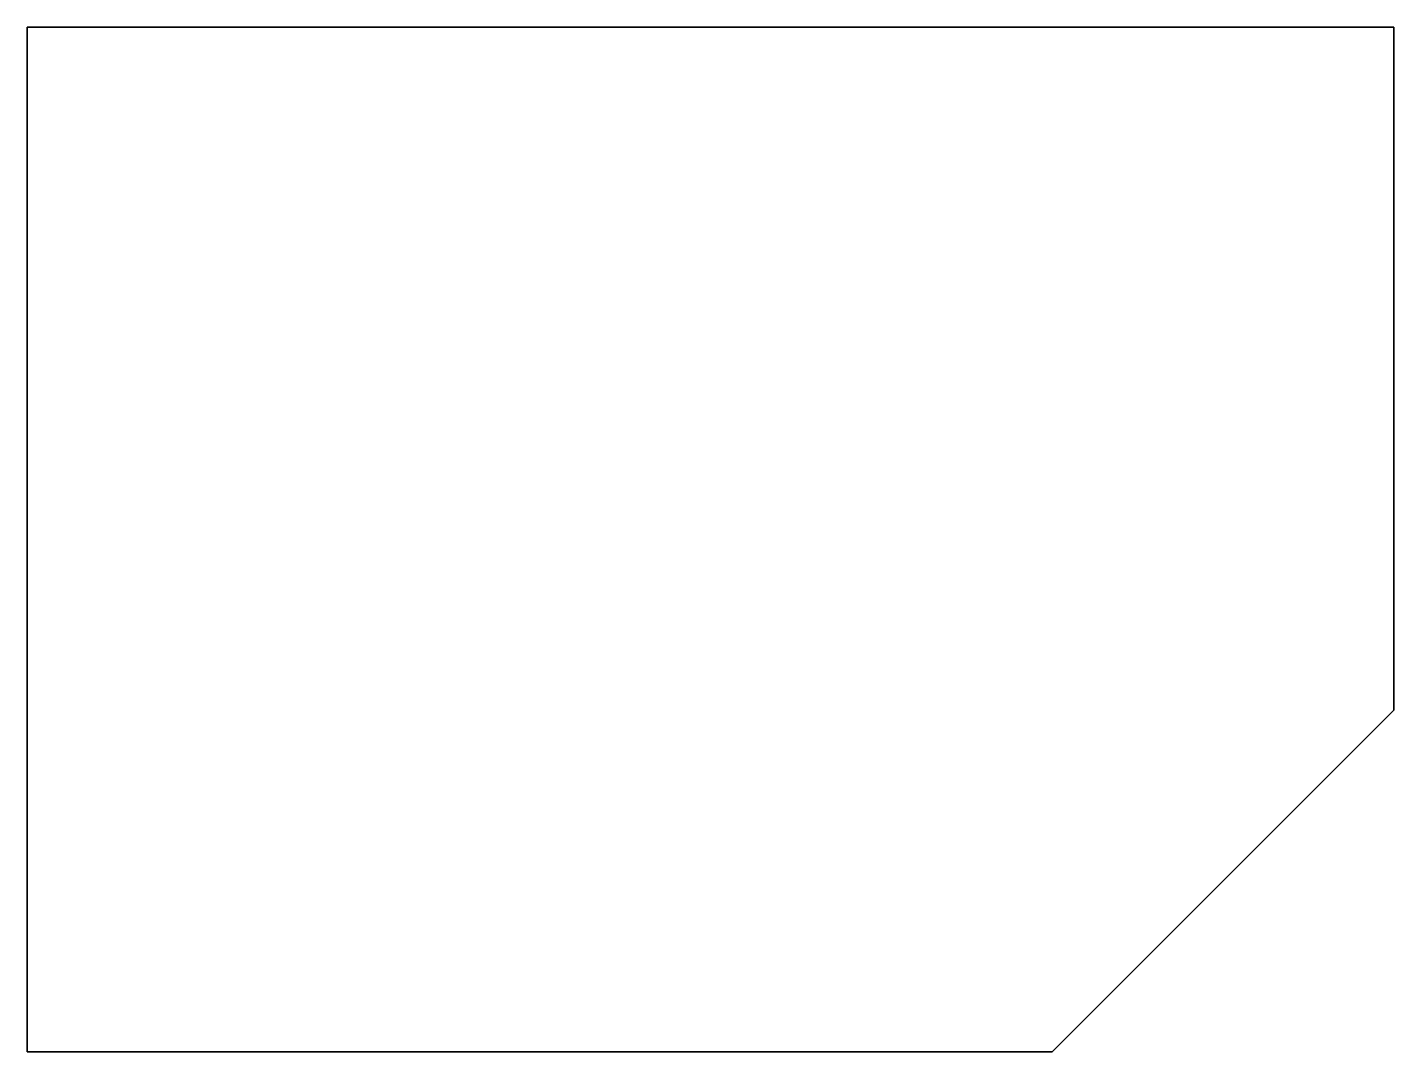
# Model space of a CAD drawing. Extents: x 0 to 4, y -3 to 0.
import ezdxf

# ---------------------------------------------------------------- set-up
doc = ezdxf.new("R2010")
doc.units = 0
doc.linetypes.add('Solid', pattern=[0])

msp = doc.modelspace()

# ---------------------------------------------------------------- linework, layer by layer
at = {"color": 0, "linetype": 'Solid', "lineweight": 35}
msp.add_lwpolyline([(0, 0), (4, 0), (4, -2), (3, -3), (0, -3), (0, 0)], close=True, dxfattribs=at)

doc.saveas('drawing.dxf')
